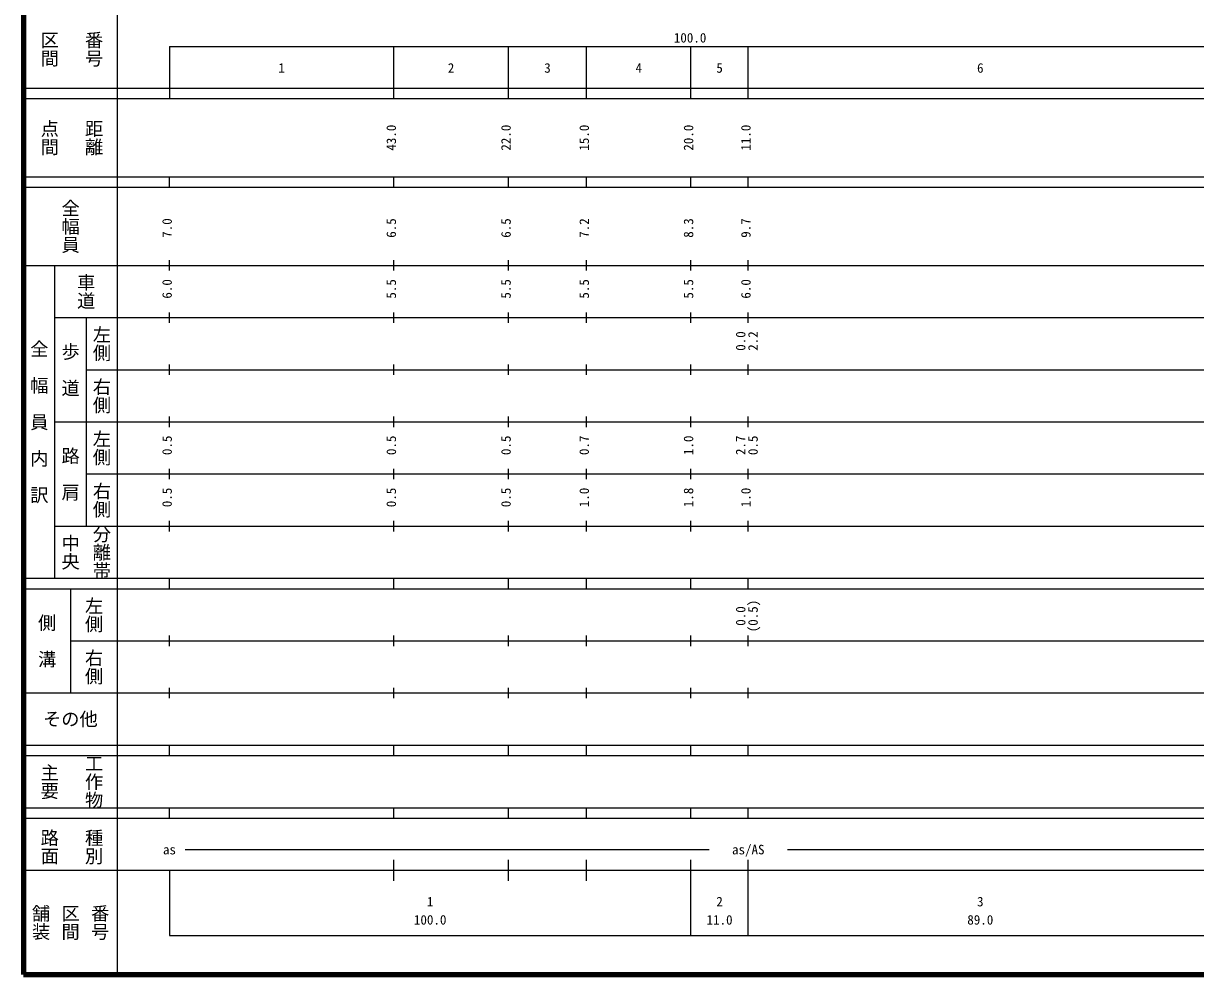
# Model space of a CAD drawing. Units: millimetres on the paper, enlarged 1000 times. Extents: x 40000 to 680000, y 20000 to 380000.
# Drawn here: x 40000 to 264781, y 20000 to 202409 of the extents above; entities that cross this region are included whole.
import ezdxf
from ezdxf.enums import TextEntityAlignment as Align

# ---------------------------------------------------------------- set-up
doc = ezdxf.new("R2010")
doc.units = ezdxf.units.MM
doc.header["$LTSCALE"] = 1000
doc.layers.add('M-TTL', color=2, linetype='Continuous', lineweight=140)
doc.layers.add('M-TTL-BAND', color=7, linetype='Continuous', lineweight=25)
doc.styles.add('@ＭＳ ゴシック', font='')
doc.styles.add('ＭＳ ゴシック', font='')
doc.styles.get('@ＭＳ ゴシック').set_extended_font_data('@MS Gothic')
doc.styles.get('ＭＳ ゴシック').set_extended_font_data('MS Gothic')

msp = doc.modelspace()

# ---------------------------------------------------------------- linework, layer by layer
at = {"layer": 'M-TTL'}
for p, q in [((40000, 380000), (40000, 20000)), ((40000, 20000), (680000, 20000))]:
    msp.add_line(p, q, dxfattribs=at)
at = {"layer": 'M-TTL-BAND'}
for p, q in [((58000, 370000), (58000, 20000)), ((68000, 198000), (579000, 198000)), ((68000, 198000), (68000, 188000)), ((111000, 188000), (111000, 198000)), ((133000, 188000), (133000, 198000)), ((148000, 188000), (148000, 198000)), ((168000, 188000), (168000, 198000)), ((179000, 188000), (179000, 198000)), ((40000, 190000), (579000, 190000)), ((40000, 188000), (579000, 188000)), ((40000, 173000), (579000, 173000)), ((40000, 171000), (579000, 171000)), ((68000, 171000), (68000, 173000)), ((111000, 171000), (111000, 173000)), ((133000, 171000), (133000, 173000)), ((148000, 171000), (148000, 173000)), ((168000, 171000), (168000, 173000)), ((179000, 171000), (179000, 173000)), ((40000, 156000), (579000, 156000)), ((46000, 96000), (46000, 156000)), ((68000, 155000), (68000, 157000)), ((111000, 155000), (111000, 157000)), ((133000, 155000), (133000, 157000)), ((148000, 155000), (148000, 157000)), ((168000, 155000), (168000, 157000)), ((179000, 155000), (179000, 157000)), ((68000, 145000), (68000, 147000)), ((111000, 145000), (111000, 147000)), ((133000, 145000), (133000, 147000)), ((148000, 145000), (148000, 147000)), ((168000, 145000), (168000, 147000)), ((179000, 145000), (179000, 147000)), ((46000, 146000), (579000, 146000)), ((52000, 146000), (52000, 106000)), ((52000, 136000), (579000, 136000)), ((68000, 135000), (68000, 137000)), ((111000, 135000), (111000, 137000)), ((133000, 135000), (133000, 137000)), ((148000, 135000), (148000, 137000)), ((168000, 135000), (168000, 137000)), ((179000, 135000), (179000, 137000)), ((46000, 126000), (579000, 126000)), ((68000, 125000), (68000, 127000)), ((111000, 125000), (111000, 127000)), ((133000, 125000), (133000, 127000)), ((148000, 125000), (148000, 127000)), ((168000, 125000), (168000, 127000)), ((179000, 125000), (179000, 127000)), ((68000, 115000), (68000, 117000)), ((111000, 115000), (111000, 117000)), ((133000, 115000), (133000, 117000)), ((148000, 115000), (148000, 117000)), ((168000, 115000), (168000, 117000)), ((179000, 115000), (179000, 117000)), ((52000, 116000), (579000, 116000)), ((46000, 106000), (579000, 106000)), ((68000, 105000), (68000, 107000)), ((111000, 105000), (111000, 107000)), ((133000, 105000), (133000, 107000)), ((148000, 105000), (148000, 107000)), ((168000, 105000), (168000, 107000)), ((179000, 105000), (179000, 107000)), ((40000, 96000), (579000, 96000)), ((68000, 94000), (68000, 96000)), ((111000, 94000), (111000, 96000)), ((133000, 94000), (133000, 96000)), ((148000, 94000), (148000, 96000)), ((168000, 94000), (168000, 96000)), ((179000, 94000), (179000, 96000)), ((40000, 94000), (579000, 94000)), ((49000, 94000), (49000, 74000)), ((49000, 84000), (579000, 84000)), ((68000, 83000), (68000, 85000)), ((111000, 83000), (111000, 85000)), ((133000, 83000), (133000, 85000)), ((148000, 83000), (148000, 85000)), ((168000, 83000), (168000, 85000)), ((179000, 83000), (179000, 85000)), ((68000, 73000), (68000, 75000)), ((111000, 73000), (111000, 75000)), ((133000, 73000), (133000, 75000)), ((148000, 73000), (148000, 75000)), ((168000, 73000), (168000, 75000)), ((179000, 73000), (179000, 75000)), ((40000, 74000), (579000, 74000)), ((40000, 64000), (579000, 64000)), ((68000, 62000), (68000, 64000)), ((111000, 62000), (111000, 64000)), ((133000, 62000), (133000, 64000)), ((148000, 62000), (148000, 64000)), ((168000, 62000), (168000, 64000)), ((179000, 62000), (179000, 64000)), ((40000, 62000), (579000, 62000)), ((40000, 52000), (579000, 52000)), ((68000, 50000), (68000, 52000)), ((111000, 50000), (111000, 52000)), ((133000, 50000), (133000, 52000)), ((148000, 50000), (148000, 52000)), ((168000, 50000), (168000, 52000)), ((179000, 50000), (179000, 52000)), ((40000, 50000), (579000, 50000)), ((71000, 44000), (171500, 44000)), ((186500, 44000), (562000, 44000)), ((111000, 38000), (111000, 42000)), ((133000, 38000), (133000, 42000)), ((148000, 38000), (148000, 42000)), ((168000, 27500), (168000, 42000)), ((179000, 27500), (179000, 42000)), ((40000, 40000), (579000, 40000)), ((68000, 40000), (68000, 27500)), ((68000, 27500), (579000, 27500))]:
    msp.add_line(p, q, dxfattribs=at)

# ---------------------------------------------------------------- texts
at = {"layer": 'M-TTL-BAND', "style": '@ＭＳ ゴシック'}
for s, p in [('区間', (45000, 197500)), ('番号', (53500, 197500)), ('点間', (45000, 180500)), ('距離', (53500, 180500)), ('全幅員', (49000, 163500)), ('車道', (52000, 151000)), ('左側', (55000, 141000)), ('全\u3000幅\u3000員\u3000内\u3000訳', (43000, 126000)), ('歩\u3000道', (49000, 136000)), ('右側', (55000, 131000)), ('左側', (55000, 121000)), ('路\u3000肩', (49000, 116000)), ('右側', (55000, 111000)), ('分離帯', (55000, 101000)), ('中央', (49000, 101000)), ('左側', (53500, 89000)), ('側\u3000溝', (44500, 84000)), ('右側', (53500, 79000)), ('工作物', (53500, 57000)), ('主要', (45000, 57000)), ('路面', (45000, 44500)), ('種別', (53500, 44500)), ('舗装', (43333, 30000)), ('区間', (49000, 30000)), ('番号', (54667, 30000))]:
    msp.add_text(s, height=2566, rotation=270, dxfattribs=at).set_placement(p, align=Align.MIDDLE_CENTER)
at = {"layer": 'M-TTL-BAND', "style": 'ＭＳ ゴシック'}
for s, p in [('100.0', (167844, 198195)), ('1', (89500, 192405)), ('2', (122000, 192405)), ('3', (140500, 192405)), ('4', (158000, 192405)), ('5', (173500, 192405)), ('6', (223500, 192405)), ('as/AS', (179000, 42500)), ('as', (68000, 42500)), ('1', (118000, 32523)), ('2', (173500, 32523)), ('3', (223500, 32523)), ('100.0', (118000, 29033)), ('11.0', (173500, 29033)), ('89.0', (223500, 29033))]:
    msp.add_text(s, height=1833, dxfattribs=at).set_placement(p, align=Align.BOTTOM_CENTER)
for s, p in [('43.0', (112000, 180500)), ('22.0', (134000, 180500)), ('15.0', (149000, 180500)), ('20.0', (169000, 180500)), ('11.0', (180000, 180500)), ('7.0', (69000, 163174)), ('6.5', (112000, 163174)), ('6.5', (134000, 163174)), ('7.2', (149000, 163174)), ('8.3', (169000, 163174)), ('9.7', (180000, 163174)), ('6.0', (69000, 151500)), ('5.5', (112000, 151500)), ('5.5', (134000, 151500)), ('5.5', (149000, 151500)), ('5.5', (169000, 151500)), ('6.0', (180000, 151500)), ('0.0', (179000, 141500)), ('2.2', (181370, 141500)), ('0.5', (69000, 121500)), ('0.5', (112000, 121500)), ('0.5', (134000, 121500)), ('0.7', (149000, 121500)), ('1.0', (169000, 121500)), ('2.7', (179000, 121500)), ('0.5', (181370, 121500)), ('0.5', (69000, 111500)), ('0.5', (112000, 111500)), ('0.5', (134000, 111500)), ('1.0', (149000, 111500)), ('1.8', (169000, 111500)), ('1.0', (180000, 111500)), ('0.0', (179000, 88764)), ('(0.5)', (181370, 88764))]:
    msp.add_text(s, height=1833, rotation=90, dxfattribs=at).set_placement(p, align=Align.BOTTOM_CENTER)
msp.add_text('その他', height=2566, dxfattribs=at).set_placement((49000, 69000), align=Align.MIDDLE_CENTER)

doc.saveas('drawing.dxf')
